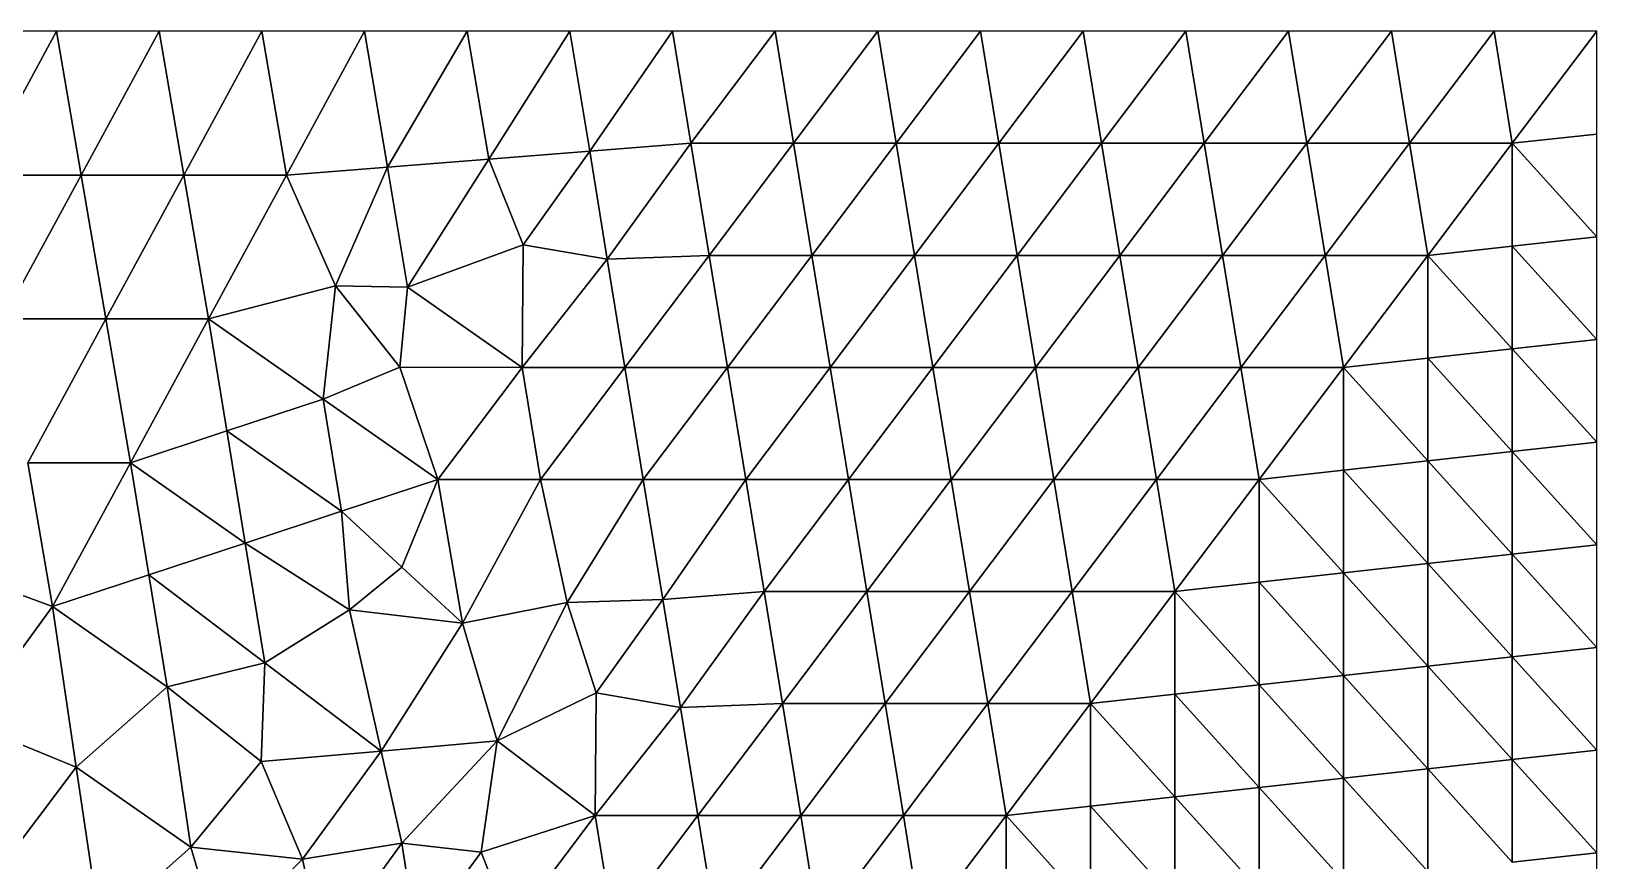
# Model space of a CAD drawing. Extents: x 100 to 350, y 100 to 150.
# Drawn here: x 176.18 to 200, y 137.38 to 150 of the extents above; entities that cross this region are included whole.
import ezdxf

# ---------------------------------------------------------------- set-up
doc = ezdxf.new("R2010")
doc.units = 0

msp = doc.modelspace()

# ---------------------------------------------------------------- linework, layer by layer
at = {"color": 7}
for p, q in [((176.5625, 150), (175, 150)), ((178.125, 150), (176.5625, 150)), ((179.6875, 150), (178.125, 150)), ((181.25, 150), (179.6875, 150)), ((182.8125, 150), (181.25, 150)), ((184.375, 150), (182.8125, 150)), ((185.9375, 150), (184.375, 150)), ((187.5, 150), (185.9375, 150)), ((189.0625, 150), (187.5, 150)), ((190.625, 150), (189.0625, 150)), ((192.1875, 150), (190.625, 150)), ((193.75, 150), (192.1875, 150)), ((195.3125, 150), (193.75, 150)), ((196.875, 150), (195.3125, 150)), ((198.4375, 150), (196.875, 150)), ((200, 150), (198.4375, 150)), ((200, 148.4375), (200, 150)), ((200, 146.875), (200, 148.4375)), ((200, 145.3125), (200, 146.875)), ((200, 143.75), (200, 145.3125)), ((200, 142.1875), (200, 143.75)), ((200, 140.625), (200, 142.1875)), ((200, 139.0625), (200, 140.625)), ((200, 137.5), (200, 139.0625)), ((200, 135.9375), (200, 137.5))]:
    msp.add_line(p, q, dxfattribs=at)
at = {"color": 1}
for p, q in [((176.5625, 150), (175.375007, 147.811583)), ((175.375007, 147.811583), (176.5625, 150)), ((176.5625, 150), (176.937507, 147.811583)), ((176.937507, 147.811583), (176.5625, 150)), ((176.937507, 147.811583), (178.125, 150)), ((178.125, 150), (176.937507, 147.811583)), ((178.125, 150), (178.500007, 147.811583)), ((178.500007, 147.811583), (178.125, 150)), ((179.6875, 150), (178.500007, 147.811583)), ((178.500007, 147.811583), (179.6875, 150)), ((179.6875, 150), (180.062507, 147.811583)), ((180.062507, 147.811583), (179.6875, 150)), ((180.062507, 147.811583), (181.25, 150)), ((181.25, 150), (180.062507, 147.811583)), ((181.25, 150), (181.600865, 147.932594)), ((181.600865, 147.932594), (181.25, 150)), ((182.8125, 150), (181.600865, 147.932594)), ((181.600865, 147.932594), (182.8125, 150)), ((183.139223, 148.053606), (182.8125, 150)), ((182.8125, 150), (183.139223, 148.053606)), ((183.139223, 148.053606), (184.375, 150)), ((184.375, 150), (183.139223, 148.053606)), ((184.375, 150), (184.677581, 148.174617)), ((184.677581, 148.174617), (184.375, 150)), ((185.9375, 150), (184.677581, 148.174617)), ((184.677581, 148.174617), (185.9375, 150)), ((185.9375, 150), (186.21594, 148.295628)), ((186.21594, 148.295628), (185.9375, 150)), ((186.21594, 148.295628), (187.5, 150)), ((187.5, 150), (186.21594, 148.295628)), ((187.77844, 148.295628), (187.5, 150)), ((187.5, 150), (187.77844, 148.295628)), ((189.0625, 150), (187.77844, 148.295628)), ((187.77844, 148.295628), (189.0625, 150)), ((189.34094, 148.295628), (189.0625, 150)), ((189.0625, 150), (189.34094, 148.295628)), ((190.625, 150), (189.34094, 148.295628)), ((189.34094, 148.295628), (190.625, 150)), ((190.90344, 148.295628), (190.625, 150)), ((190.625, 150), (190.90344, 148.295628)), ((192.1875, 150), (190.90344, 148.295628)), ((190.90344, 148.295628), (192.1875, 150)), ((192.1875, 150), (192.46594, 148.295628)), ((192.46594, 148.295628), (192.1875, 150)), ((193.75, 150), (192.46594, 148.295628)), ((192.46594, 148.295628), (193.75, 150)), ((194.02844, 148.295628), (193.75, 150)), ((193.75, 150), (194.02844, 148.295628)), ((194.02844, 148.295628), (195.3125, 150)), ((195.3125, 150), (194.02844, 148.295628)), ((195.3125, 150), (195.59094, 148.295628)), ((195.59094, 148.295628), (195.3125, 150)), ((195.59094, 148.295628), (196.875, 150)), ((196.875, 150), (195.59094, 148.295628)), ((197.15344, 148.295628), (196.875, 150)), ((196.875, 150), (197.15344, 148.295628)), ((198.4375, 150), (197.15344, 148.295628)), ((197.15344, 148.295628), (198.4375, 150)), ((198.71594, 148.295628), (198.4375, 150)), ((198.4375, 150), (198.71594, 148.295628)), ((198.71594, 148.295628), (200, 150)), ((200, 150), (198.71594, 148.295628)), ((200, 148.4375), (198.71594, 148.295628)), ((198.71594, 148.295628), (200, 148.4375)), ((184.677581, 148.174617), (183.139223, 148.053606)), ((183.139223, 148.053606), (184.677581, 148.174617)), ((183.662404, 146.750614), (184.677581, 148.174617)), ((184.677581, 148.174617), (183.662404, 146.750614)), ((186.21594, 148.295628), (184.677581, 148.174617)), ((184.677581, 148.174617), (186.21594, 148.295628)), ((184.677581, 148.174617), (184.94395, 146.53075)), ((184.94395, 146.53075), (184.677581, 148.174617)), ((184.94395, 146.53075), (186.21594, 148.295628)), ((186.21594, 148.295628), (184.94395, 146.53075)), ((187.77844, 148.295628), (186.21594, 148.295628)), ((186.21594, 148.295628), (186.494379, 146.591256)), ((186.21594, 148.295628), (187.77844, 148.295628)), ((186.494379, 146.591256), (186.21594, 148.295628)), ((187.77844, 148.295628), (186.494379, 146.591256)), ((186.494379, 146.591256), (187.77844, 148.295628)), ((187.77844, 148.295628), (188.056879, 146.591256)), ((189.34094, 148.295628), (187.77844, 148.295628)), ((187.77844, 148.295628), (189.34094, 148.295628)), ((188.056879, 146.591256), (187.77844, 148.295628)), ((188.056879, 146.591256), (189.34094, 148.295628)), ((189.34094, 148.295628), (188.056879, 146.591256)), ((189.34094, 148.295628), (190.90344, 148.295628)), ((189.619379, 146.591256), (189.34094, 148.295628)), ((190.90344, 148.295628), (189.34094, 148.295628)), ((189.34094, 148.295628), (189.619379, 146.591256)), ((189.619379, 146.591256), (190.90344, 148.295628)), ((190.90344, 148.295628), (189.619379, 146.591256)), ((190.90344, 148.295628), (192.46594, 148.295628)), ((190.90344, 148.295628), (191.181879, 146.591256)), ((192.46594, 148.295628), (190.90344, 148.295628)), ((191.181879, 146.591256), (190.90344, 148.295628)), ((191.181879, 146.591256), (192.46594, 148.295628)), ((192.46594, 148.295628), (191.181879, 146.591256)), ((192.46594, 148.295628), (194.02844, 148.295628)), ((194.02844, 148.295628), (192.46594, 148.295628)), ((192.46594, 148.295628), (192.744379, 146.591256)), ((192.744379, 146.591256), (192.46594, 148.295628)), ((194.02844, 148.295628), (192.744379, 146.591256)), ((192.744379, 146.591256), (194.02844, 148.295628)), ((194.306879, 146.591256), (194.02844, 148.295628)), ((194.02844, 148.295628), (195.59094, 148.295628)), ((194.02844, 148.295628), (194.306879, 146.591256)), ((195.59094, 148.295628), (194.02844, 148.295628)), ((195.59094, 148.295628), (194.306879, 146.591256)), ((194.306879, 146.591256), (195.59094, 148.295628)), ((197.15344, 148.295628), (195.59094, 148.295628)), ((195.59094, 148.295628), (195.869379, 146.591256)), ((195.59094, 148.295628), (197.15344, 148.295628)), ((195.869379, 146.591256), (195.59094, 148.295628)), ((197.15344, 148.295628), (195.869379, 146.591256)), ((195.869379, 146.591256), (197.15344, 148.295628)), ((197.15344, 148.295628), (197.431879, 146.591256)), ((198.71594, 148.295628), (197.15344, 148.295628)), ((197.15344, 148.295628), (198.71594, 148.295628)), ((197.431879, 146.591256), (197.15344, 148.295628)), ((197.431879, 146.591256), (198.71594, 148.295628)), ((198.71594, 148.295628), (197.431879, 146.591256)), ((200, 146.875), (198.71594, 148.295628)), ((198.71594, 148.295628), (198.71594, 146.733128)), ((198.71594, 148.295628), (200, 146.875)), ((198.71594, 146.733128), (198.71594, 148.295628)), ((181.600865, 147.932594), (180.062507, 147.811583)), ((180.062507, 147.811583), (181.600865, 147.932594)), ((181.600865, 147.932594), (180.807658, 146.12772)), ((180.807658, 146.12772), (181.600865, 147.932594)), ((183.139223, 148.053606), (181.600865, 147.932594)), ((181.600865, 147.932594), (183.139223, 148.053606)), ((181.600865, 147.932594), (181.903447, 146.107211)), ((181.903447, 146.107211), (181.600865, 147.932594)), ((181.903447, 146.107211), (183.139223, 148.053606)), ((183.139223, 148.053606), (181.903447, 146.107211)), ((183.662404, 146.750614), (183.139223, 148.053606)), ((183.139223, 148.053606), (183.662404, 146.750614)), ((176.937507, 147.811583), (175.375007, 147.811583)), ((175.375007, 147.811583), (176.937507, 147.811583)), ((175.750015, 145.623166), (176.937507, 147.811583)), ((176.937507, 147.811583), (175.750015, 145.623166)), ((177.312515, 145.623166), (176.937507, 147.811583)), ((178.500007, 147.811583), (176.937507, 147.811583)), ((176.937507, 147.811583), (177.312515, 145.623166)), ((176.937507, 147.811583), (178.500007, 147.811583)), ((178.500007, 147.811583), (177.312515, 145.623166)), ((177.312515, 145.623166), (178.500007, 147.811583)), ((178.500007, 147.811583), (178.875015, 145.623166)), ((180.062507, 147.811583), (178.500007, 147.811583)), ((178.500007, 147.811583), (180.062507, 147.811583)), ((178.875015, 145.623166), (178.500007, 147.811583)), ((178.875015, 145.623166), (180.062507, 147.811583)), ((180.062507, 147.811583), (178.875015, 145.623166)), ((180.062507, 147.811583), (180.807658, 146.12772)), ((180.807658, 146.12772), (180.062507, 147.811583)), ((181.903447, 146.107211), (183.662404, 146.750614)), ((183.662404, 146.750614), (181.903447, 146.107211)), ((183.647819, 144.886884), (183.662404, 146.750614)), ((183.662404, 146.750614), (183.647819, 144.886884)), ((183.662404, 146.750614), (184.94395, 146.53075)), ((184.94395, 146.53075), (183.662404, 146.750614)), ((198.71594, 146.733128), (200, 146.875)), ((200, 146.875), (198.71594, 146.733128)), ((184.94395, 146.53075), (183.647819, 144.886884)), ((183.647819, 144.886884), (184.94395, 146.53075)), ((186.494379, 146.591256), (184.94395, 146.53075)), ((184.94395, 146.53075), (186.494379, 146.591256)), ((184.94395, 146.53075), (185.210319, 144.886884)), ((185.210319, 144.886884), (184.94395, 146.53075)), ((186.494379, 146.591256), (185.210319, 144.886884)), ((185.210319, 144.886884), (186.494379, 146.591256)), ((186.494379, 146.591256), (186.772819, 144.886884)), ((188.056879, 146.591256), (186.494379, 146.591256)), ((186.772819, 144.886884), (186.494379, 146.591256)), ((186.494379, 146.591256), (188.056879, 146.591256)), ((186.772819, 144.886884), (188.056879, 146.591256)), ((188.056879, 146.591256), (186.772819, 144.886884)), ((188.056879, 146.591256), (189.619379, 146.591256)), ((189.619379, 146.591256), (188.056879, 146.591256)), ((188.056879, 146.591256), (188.335319, 144.886884)), ((188.335319, 144.886884), (188.056879, 146.591256)), ((188.335319, 144.886884), (189.619379, 146.591256)), ((189.619379, 146.591256), (188.335319, 144.886884)), ((189.897819, 144.886884), (189.619379, 146.591256)), ((189.619379, 146.591256), (191.181879, 146.591256)), ((189.619379, 146.591256), (189.897819, 144.886884)), ((191.181879, 146.591256), (189.619379, 146.591256)), ((191.181879, 146.591256), (189.897819, 144.886884)), ((189.897819, 144.886884), (191.181879, 146.591256)), ((192.744379, 146.591256), (191.181879, 146.591256)), ((191.181879, 146.591256), (191.460319, 144.886884)), ((191.181879, 146.591256), (192.744379, 146.591256)), ((191.460319, 144.886884), (191.181879, 146.591256)), ((192.744379, 146.591256), (191.460319, 144.886884)), ((191.460319, 144.886884), (192.744379, 146.591256)), ((192.744379, 146.591256), (193.022819, 144.886884)), ((194.306879, 146.591256), (192.744379, 146.591256)), ((192.744379, 146.591256), (194.306879, 146.591256)), ((193.022819, 144.886884), (192.744379, 146.591256)), ((194.306879, 146.591256), (193.022819, 144.886884)), ((193.022819, 144.886884), (194.306879, 146.591256)), ((194.585319, 144.886884), (194.306879, 146.591256)), ((195.869379, 146.591256), (194.306879, 146.591256)), ((194.306879, 146.591256), (194.585319, 144.886884)), ((194.306879, 146.591256), (195.869379, 146.591256)), ((195.869379, 146.591256), (194.585319, 144.886884)), ((194.585319, 144.886884), (195.869379, 146.591256)), ((195.869379, 146.591256), (196.147819, 144.886884)), ((197.431879, 146.591256), (195.869379, 146.591256)), ((195.869379, 146.591256), (197.431879, 146.591256)), ((196.147819, 144.886884), (195.869379, 146.591256)), ((197.431879, 146.591256), (196.147819, 144.886884)), ((196.147819, 144.886884), (197.431879, 146.591256)), ((198.71594, 146.733128), (197.431879, 146.591256)), ((197.431879, 146.591256), (198.71594, 146.733128)), ((197.431879, 145.028756), (197.431879, 146.591256)), ((197.431879, 146.591256), (198.71594, 145.170628)), ((198.71594, 145.170628), (197.431879, 146.591256)), ((197.431879, 146.591256), (197.431879, 145.028756)), ((198.71594, 146.733128), (198.71594, 145.170628)), ((200, 145.3125), (198.71594, 146.733128)), ((198.71594, 146.733128), (200, 145.3125)), ((198.71594, 145.170628), (198.71594, 146.733128)), ((180.807658, 146.12772), (178.875015, 145.623166)), ((178.875015, 145.623166), (180.807658, 146.12772)), ((180.807658, 146.12772), (180.619386, 144.402839)), ((180.619386, 144.402839), (180.807658, 146.12772)), ((181.784728, 144.888927), (180.807658, 146.12772)), ((180.807658, 146.12772), (181.903447, 146.107211)), ((181.903447, 146.107211), (180.807658, 146.12772)), ((180.807658, 146.12772), (181.784728, 144.888927)), ((181.903447, 146.107211), (181.784728, 144.888927)), ((181.784728, 144.888927), (181.903447, 146.107211)), ((181.903447, 146.107211), (183.647819, 144.886884)), ((183.647819, 144.886884), (181.903447, 146.107211)), ((177.312515, 145.623166), (175.750015, 145.623166)), ((175.750015, 145.623166), (177.312515, 145.623166)), ((177.312515, 145.623166), (176.125022, 143.434749)), ((176.125022, 143.434749), (177.312515, 145.623166)), ((177.312515, 145.623166), (177.687522, 143.434749)), ((178.875015, 145.623166), (177.312515, 145.623166)), ((177.312515, 145.623166), (178.875015, 145.623166)), ((177.687522, 143.434749), (177.312515, 145.623166)), ((177.687522, 143.434749), (178.875015, 145.623166)), ((178.875015, 145.623166), (177.687522, 143.434749)), ((180.619386, 144.402839), (178.875015, 145.623166)), ((178.875015, 145.623166), (179.153454, 143.918794)), ((179.153454, 143.918794), (178.875015, 145.623166)), ((178.875015, 145.623166), (180.619386, 144.402839)), ((198.71594, 145.170628), (200, 145.3125)), ((200, 145.3125), (198.71594, 145.170628)), ((198.71594, 145.170628), (197.431879, 145.028756)), ((197.431879, 145.028756), (198.71594, 145.170628)), ((198.71594, 145.170628), (200, 143.75)), ((200, 143.75), (198.71594, 145.170628)), ((198.71594, 145.170628), (198.71594, 143.608128)), ((198.71594, 143.608128), (198.71594, 145.170628)), ((180.619386, 144.402839), (181.784728, 144.888927)), ((181.784728, 144.888927), (180.619386, 144.402839)), ((181.784728, 144.888927), (183.647819, 144.886884)), ((181.784728, 144.888927), (182.363758, 143.182512)), ((183.647819, 144.886884), (181.784728, 144.888927)), ((182.363758, 143.182512), (181.784728, 144.888927)), ((183.647819, 144.886884), (182.363758, 143.182512)), ((182.363758, 143.182512), (183.647819, 144.886884)), ((183.926258, 143.182512), (183.647819, 144.886884)), ((185.210319, 144.886884), (183.647819, 144.886884)), ((183.647819, 144.886884), (183.926258, 143.182512)), ((183.647819, 144.886884), (185.210319, 144.886884)), ((185.210319, 144.886884), (183.926258, 143.182512)), ((183.926258, 143.182512), (185.210319, 144.886884)), ((185.210319, 144.886884), (185.488758, 143.182512)), ((186.772819, 144.886884), (185.210319, 144.886884)), ((185.210319, 144.886884), (186.772819, 144.886884)), ((185.488758, 143.182512), (185.210319, 144.886884)), ((185.488758, 143.182512), (186.772819, 144.886884)), ((186.772819, 144.886884), (185.488758, 143.182512)), ((187.051258, 143.182512), (186.772819, 144.886884)), ((188.335319, 144.886884), (186.772819, 144.886884)), ((186.772819, 144.886884), (187.051258, 143.182512)), ((186.772819, 144.886884), (188.335319, 144.886884)), ((188.335319, 144.886884), (187.051258, 143.182512)), ((187.051258, 143.182512), (188.335319, 144.886884)), ((188.335319, 144.886884), (188.613758, 143.182512)), ((189.897819, 144.886884), (188.335319, 144.886884)), ((188.613758, 143.182512), (188.335319, 144.886884)), ((188.335319, 144.886884), (189.897819, 144.886884)), ((188.613758, 143.182512), (189.897819, 144.886884)), ((189.897819, 144.886884), (188.613758, 143.182512)), ((190.176258, 143.182512), (189.897819, 144.886884)), ((191.460319, 144.886884), (189.897819, 144.886884)), ((189.897819, 144.886884), (190.176258, 143.182512)), ((189.897819, 144.886884), (191.460319, 144.886884)), ((191.460319, 144.886884), (190.176258, 143.182512)), ((190.176258, 143.182512), (191.460319, 144.886884)), ((191.460319, 144.886884), (191.738758, 143.182512)), ((193.022819, 144.886884), (191.460319, 144.886884)), ((191.460319, 144.886884), (193.022819, 144.886884)), ((191.738758, 143.182512), (191.460319, 144.886884)), ((191.738758, 143.182512), (193.022819, 144.886884)), ((193.022819, 144.886884), (191.738758, 143.182512)), ((193.022819, 144.886884), (194.585319, 144.886884)), ((194.585319, 144.886884), (193.022819, 144.886884)), ((193.022819, 144.886884), (193.301258, 143.182512)), ((193.301258, 143.182512), (193.022819, 144.886884)), ((193.301258, 143.182512), (194.585319, 144.886884)), ((194.585319, 144.886884), (193.301258, 143.182512)), ((194.863758, 143.182512), (194.585319, 144.886884)), ((194.585319, 144.886884), (196.147819, 144.886884)), ((194.585319, 144.886884), (194.863758, 143.182512)), ((196.147819, 144.886884), (194.585319, 144.886884)), ((196.147819, 144.886884), (194.863758, 143.182512)), ((194.863758, 143.182512), (196.147819, 144.886884)), ((196.147819, 144.886884), (197.431879, 145.028756)), ((197.431879, 145.028756), (196.147819, 144.886884)), ((196.147819, 143.324384), (196.147819, 144.886884)), ((196.147819, 144.886884), (197.431879, 143.466256)), ((197.431879, 143.466256), (196.147819, 144.886884)), ((196.147819, 144.886884), (196.147819, 143.324384)), ((197.431879, 143.466256), (197.431879, 145.028756)), ((197.431879, 145.028756), (198.71594, 143.608128)), ((197.431879, 145.028756), (197.431879, 143.466256)), ((198.71594, 143.608128), (197.431879, 145.028756)), ((179.153454, 143.918794), (180.619386, 144.402839)), ((180.619386, 144.402839), (179.153454, 143.918794)), ((182.363758, 143.182512), (180.619386, 144.402839)), ((180.619386, 144.402839), (180.897826, 142.698467)), ((180.897826, 142.698467), (180.619386, 144.402839)), ((180.619386, 144.402839), (182.363758, 143.182512)), ((179.153454, 143.918794), (177.687522, 143.434749)), ((177.687522, 143.434749), (179.153454, 143.918794)), ((180.897826, 142.698467), (179.153454, 143.918794)), ((179.153454, 143.918794), (179.431894, 142.214422)), ((179.431894, 142.214422), (179.153454, 143.918794)), ((179.153454, 143.918794), (180.897826, 142.698467)), ((198.71594, 143.608128), (200, 143.75)), ((200, 143.75), (198.71594, 143.608128)), ((176.125022, 143.434749), (176.500029, 141.246333)), ((177.687522, 143.434749), (176.125022, 143.434749)), ((176.125022, 143.434749), (177.687522, 143.434749)), ((176.500029, 141.246333), (176.125022, 143.434749)), ((177.687522, 143.434749), (176.500029, 141.246333)), ((176.500029, 141.246333), (177.687522, 143.434749)), ((177.965962, 141.730377), (177.687522, 143.434749)), ((177.687522, 143.434749), (179.431894, 142.214422)), ((179.431894, 142.214422), (177.687522, 143.434749)), ((177.687522, 143.434749), (177.965962, 141.730377)), ((196.147819, 143.324384), (197.431879, 143.466256)), ((197.431879, 143.466256), (196.147819, 143.324384)), ((198.71594, 143.608128), (197.431879, 143.466256)), ((197.431879, 143.466256), (198.71594, 143.608128)), ((198.71594, 142.045628), (197.431879, 143.466256)), ((197.431879, 143.466256), (197.431879, 141.903756)), ((197.431879, 141.903756), (197.431879, 143.466256)), ((197.431879, 143.466256), (198.71594, 142.045628)), ((198.71594, 143.608128), (198.71594, 142.045628)), ((200, 142.1875), (198.71594, 143.608128)), ((198.71594, 143.608128), (200, 142.1875)), ((198.71594, 142.045628), (198.71594, 143.608128)), ((180.897826, 142.698467), (182.363758, 143.182512)), ((182.363758, 143.182512), (180.897826, 142.698467)), ((182.363758, 143.182512), (181.818296, 141.846281)), ((181.818296, 141.846281), (182.363758, 143.182512)), ((183.926258, 143.182512), (182.363758, 143.182512)), ((182.363758, 143.182512), (182.738766, 140.994095)), ((182.363758, 143.182512), (183.926258, 143.182512)), ((182.738766, 140.994095), (182.363758, 143.182512)), ((183.926258, 143.182512), (182.738766, 140.994095)), ((182.738766, 140.994095), (183.926258, 143.182512)), ((183.926258, 143.182512), (184.331518, 141.30909)), ((185.488758, 143.182512), (183.926258, 143.182512)), ((184.331518, 141.30909), (183.926258, 143.182512)), ((183.926258, 143.182512), (185.488758, 143.182512)), ((184.331518, 141.30909), (185.488758, 143.182512)), ((185.488758, 143.182512), (184.331518, 141.30909)), ((187.051258, 143.182512), (185.488758, 143.182512)), ((185.488758, 143.182512), (185.79134, 141.357129)), ((185.488758, 143.182512), (187.051258, 143.182512)), ((185.79134, 141.357129), (185.488758, 143.182512)), ((187.051258, 143.182512), (185.79134, 141.357129)), ((185.79134, 141.357129), (187.051258, 143.182512)), ((187.051258, 143.182512), (187.329698, 141.47814)), ((188.613758, 143.182512), (187.051258, 143.182512)), ((187.329698, 141.47814), (187.051258, 143.182512)), ((187.051258, 143.182512), (188.613758, 143.182512)), ((187.329698, 141.47814), (188.613758, 143.182512)), ((188.613758, 143.182512), (187.329698, 141.47814)), ((188.892198, 141.47814), (188.613758, 143.182512)), ((190.176258, 143.182512), (188.613758, 143.182512)), ((188.613758, 143.182512), (188.892198, 141.47814)), ((188.613758, 143.182512), (190.176258, 143.182512)), ((190.176258, 143.182512), (188.892198, 141.47814)), ((188.892198, 141.47814), (190.176258, 143.182512)), ((190.176258, 143.182512), (190.454698, 141.47814)), ((191.738758, 143.182512), (190.176258, 143.182512)), ((190.454698, 141.47814), (190.176258, 143.182512)), ((190.176258, 143.182512), (191.738758, 143.182512)), ((191.738758, 143.182512), (190.454698, 141.47814)), ((190.454698, 141.47814), (191.738758, 143.182512)), ((192.017198, 141.47814), (191.738758, 143.182512)), ((193.301258, 143.182512), (191.738758, 143.182512)), ((191.738758, 143.182512), (192.017198, 141.47814)), ((191.738758, 143.182512), (193.301258, 143.182512)), ((193.301258, 143.182512), (192.017198, 141.47814)), ((192.017198, 141.47814), (193.301258, 143.182512)), ((193.301258, 143.182512), (193.579698, 141.47814)), ((194.863758, 143.182512), (193.301258, 143.182512)), ((193.301258, 143.182512), (194.863758, 143.182512)), ((193.579698, 141.47814), (193.301258, 143.182512)), ((193.579698, 141.47814), (194.863758, 143.182512)), ((194.863758, 143.182512), (193.579698, 141.47814)), ((194.863758, 143.182512), (196.147819, 143.324384)), ((196.147819, 143.324384), (194.863758, 143.182512)), ((196.147819, 141.761884), (194.863758, 143.182512)), ((194.863758, 143.182512), (194.863758, 141.620012)), ((194.863758, 143.182512), (196.147819, 141.761884)), ((194.863758, 141.620012), (194.863758, 143.182512)), ((196.147819, 141.761884), (196.147819, 143.324384)), ((197.431879, 141.903756), (196.147819, 143.324384)), ((196.147819, 143.324384), (196.147819, 141.761884)), ((196.147819, 143.324384), (197.431879, 141.903756)), ((179.431894, 142.214422), (180.897826, 142.698467)), ((180.897826, 142.698467), (179.431894, 142.214422)), ((181.020708, 141.198334), (180.897826, 142.698467)), ((181.818296, 141.846281), (180.897826, 142.698467)), ((180.897826, 142.698467), (181.020708, 141.198334)), ((180.897826, 142.698467), (181.818296, 141.846281)), ((177.965962, 141.730377), (179.431894, 142.214422)), ((179.431894, 142.214422), (177.965962, 141.730377)), ((181.020708, 141.198334), (179.431894, 142.214422)), ((179.431894, 142.214422), (179.734475, 140.389039)), ((179.431894, 142.214422), (181.020708, 141.198334)), ((179.734475, 140.389039), (179.431894, 142.214422)), ((197.431879, 141.903756), (198.71594, 142.045628)), ((198.71594, 142.045628), (197.431879, 141.903756)), ((198.71594, 142.045628), (200, 142.1875)), ((200, 142.1875), (198.71594, 142.045628)), ((198.71594, 142.045628), (200, 140.625)), ((200, 140.625), (198.71594, 142.045628)), ((198.71594, 142.045628), (198.71594, 140.483128)), ((198.71594, 140.483128), (198.71594, 142.045628)), ((176.500029, 141.246333), (174.846594, 141.856496)), ((174.846594, 141.856496), (176.500029, 141.246333)), ((181.818296, 141.846281), (181.020708, 141.198334)), ((181.020708, 141.198334), (181.818296, 141.846281)), ((182.738766, 140.994095), (181.818296, 141.846281)), ((181.818296, 141.846281), (182.738766, 140.994095)), ((194.863758, 141.620012), (196.147819, 141.761884)), ((196.147819, 141.761884), (194.863758, 141.620012)), ((196.147819, 141.761884), (197.431879, 141.903756)), ((197.431879, 141.903756), (196.147819, 141.761884)), ((197.431879, 140.341256), (196.147819, 141.761884)), ((196.147819, 141.761884), (196.147819, 140.199384)), ((196.147819, 140.199384), (196.147819, 141.761884)), ((196.147819, 141.761884), (197.431879, 140.341256)), ((197.431879, 141.903756), (197.431879, 140.341256)), ((198.71594, 140.483128), (197.431879, 141.903756)), ((197.431879, 141.903756), (198.71594, 140.483128)), ((197.431879, 140.341256), (197.431879, 141.903756)), ((176.500029, 141.246333), (177.965962, 141.730377)), ((177.965962, 141.730377), (176.500029, 141.246333)), ((178.244401, 140.026005), (177.965962, 141.730377)), ((179.734475, 140.389039), (177.965962, 141.730377)), ((177.965962, 141.730377), (178.244401, 140.026005)), ((177.965962, 141.730377), (179.734475, 140.389039)), ((194.863758, 141.620012), (193.579698, 141.47814)), ((193.579698, 141.47814), (194.863758, 141.620012)), ((196.147819, 140.199384), (194.863758, 141.620012)), ((194.863758, 141.620012), (194.863758, 140.057512)), ((194.863758, 140.057512), (194.863758, 141.620012)), ((194.863758, 141.620012), (196.147819, 140.199384)), ((184.331518, 141.30909), (182.738766, 140.994095)), ((182.738766, 140.994095), (184.331518, 141.30909)), ((183.267824, 139.205166), (184.331518, 141.30909)), ((184.331518, 141.30909), (183.267824, 139.205166)), ((185.79134, 141.357129), (184.331518, 141.30909)), ((184.331518, 141.30909), (185.79134, 141.357129)), ((184.776162, 139.933125), (184.331518, 141.30909)), ((184.331518, 141.30909), (184.776162, 139.933125)), ((184.776162, 139.933125), (185.79134, 141.357129)), ((185.79134, 141.357129), (184.776162, 139.933125)), ((187.329698, 141.47814), (185.79134, 141.357129)), ((185.79134, 141.357129), (187.329698, 141.47814)), ((185.79134, 141.357129), (186.057708, 139.713262)), ((186.057708, 139.713262), (185.79134, 141.357129)), ((186.057708, 139.713262), (187.329698, 141.47814)), ((187.329698, 141.47814), (186.057708, 139.713262)), ((187.608137, 139.773768), (187.329698, 141.47814)), ((188.892198, 141.47814), (187.329698, 141.47814)), ((187.329698, 141.47814), (187.608137, 139.773768)), ((187.329698, 141.47814), (188.892198, 141.47814)), ((187.608137, 139.773768), (188.892198, 141.47814)), ((188.892198, 141.47814), (187.608137, 139.773768)), ((188.892198, 141.47814), (189.170637, 139.773768)), ((190.454698, 141.47814), (188.892198, 141.47814)), ((188.892198, 141.47814), (190.454698, 141.47814)), ((189.170637, 139.773768), (188.892198, 141.47814)), ((189.170637, 139.773768), (190.454698, 141.47814)), ((190.454698, 141.47814), (189.170637, 139.773768)), ((190.454698, 141.47814), (192.017198, 141.47814)), ((192.017198, 141.47814), (190.454698, 141.47814)), ((190.454698, 141.47814), (190.733137, 139.773768)), ((190.733137, 139.773768), (190.454698, 141.47814)), ((190.733137, 139.773768), (192.017198, 141.47814)), ((192.017198, 141.47814), (190.733137, 139.773768)), ((192.295637, 139.773768), (192.017198, 141.47814)), ((192.017198, 141.47814), (193.579698, 141.47814)), ((192.017198, 141.47814), (192.295637, 139.773768)), ((193.579698, 141.47814), (192.017198, 141.47814)), ((192.295637, 139.773768), (193.579698, 141.47814)), ((193.579698, 141.47814), (192.295637, 139.773768)), ((194.863758, 140.057512), (193.579698, 141.47814)), ((193.579698, 141.47814), (193.579698, 139.91564)), ((193.579698, 141.47814), (194.863758, 140.057512)), ((193.579698, 139.91564), (193.579698, 141.47814)), ((175.213153, 139.478901), (176.500029, 141.246333)), ((176.500029, 141.246333), (175.213153, 139.478901)), ((178.244401, 140.026005), (176.500029, 141.246333)), ((176.500029, 141.246333), (176.863773, 138.805678)), ((176.500029, 141.246333), (178.244401, 140.026005)), ((176.863773, 138.805678), (176.500029, 141.246333)), ((181.020708, 141.198334), (179.734475, 140.389039)), ((179.734475, 140.389039), (181.020708, 141.198334)), ((181.502989, 139.047701), (181.020708, 141.198334)), ((181.020708, 141.198334), (182.738766, 140.994095)), ((182.738766, 140.994095), (181.020708, 141.198334)), ((181.020708, 141.198334), (181.502989, 139.047701)), ((181.502989, 139.047701), (182.738766, 140.994095)), ((182.738766, 140.994095), (181.502989, 139.047701)), ((182.738766, 140.994095), (183.267824, 139.205166)), ((183.267824, 139.205166), (182.738766, 140.994095)), ((198.71594, 140.483128), (200, 140.625)), ((200, 140.625), (198.71594, 140.483128)), ((178.244401, 140.026005), (179.734475, 140.389039)), ((179.734475, 140.389039), (178.244401, 140.026005)), ((179.734475, 140.389039), (179.678731, 138.890267)), ((179.678731, 138.890267), (179.734475, 140.389039)), ((181.502989, 139.047701), (179.734475, 140.389039)), ((179.734475, 140.389039), (181.502989, 139.047701)), ((196.147819, 140.199384), (197.431879, 140.341256)), ((197.431879, 140.341256), (196.147819, 140.199384)), ((197.431879, 140.341256), (198.71594, 140.483128)), ((198.71594, 140.483128), (197.431879, 140.341256)), ((197.431879, 138.778756), (197.431879, 140.341256)), ((197.431879, 140.341256), (198.71594, 138.920628)), ((198.71594, 138.920628), (197.431879, 140.341256)), ((197.431879, 140.341256), (197.431879, 138.778756)), ((198.71594, 140.483128), (198.71594, 138.920628)), ((200, 139.0625), (198.71594, 140.483128)), ((198.71594, 140.483128), (200, 139.0625)), ((198.71594, 138.920628), (198.71594, 140.483128)), ((194.863758, 140.057512), (196.147819, 140.199384)), ((196.147819, 140.199384), (194.863758, 140.057512)), ((197.431879, 138.778756), (196.147819, 140.199384)), ((196.147819, 140.199384), (196.147819, 138.636884)), ((196.147819, 140.199384), (197.431879, 138.778756)), ((196.147819, 138.636884), (196.147819, 140.199384)), ((178.244401, 140.026005), (176.863773, 138.805678)), ((176.863773, 138.805678), (178.244401, 140.026005)), ((178.608145, 137.585351), (178.244401, 140.026005)), ((179.678731, 138.890267), (178.244401, 140.026005)), ((178.244401, 140.026005), (178.608145, 137.585351)), ((178.244401, 140.026005), (179.678731, 138.890267)), ((183.267824, 139.205166), (184.776162, 139.933125)), ((184.776162, 139.933125), (183.267824, 139.205166)), ((184.761577, 138.069396), (184.776162, 139.933125)), ((184.776162, 139.933125), (184.761577, 138.069396)), ((184.776162, 139.933125), (186.057708, 139.713262)), ((186.057708, 139.713262), (184.776162, 139.933125)), ((193.579698, 139.91564), (192.295637, 139.773768)), ((192.295637, 139.773768), (193.579698, 139.91564)), ((194.863758, 140.057512), (193.579698, 139.91564)), ((193.579698, 139.91564), (194.863758, 140.057512)), ((193.579698, 139.91564), (194.863758, 138.495012)), ((193.579698, 139.91564), (193.579698, 138.35314)), ((194.863758, 138.495012), (193.579698, 139.91564)), ((193.579698, 138.35314), (193.579698, 139.91564)), ((194.863758, 138.495012), (194.863758, 140.057512)), ((196.147819, 138.636884), (194.863758, 140.057512)), ((194.863758, 140.057512), (194.863758, 138.495012)), ((194.863758, 140.057512), (196.147819, 138.636884)), ((186.057708, 139.713262), (184.761577, 138.069396)), ((184.761577, 138.069396), (186.057708, 139.713262)), ((186.057708, 139.713262), (187.608137, 139.773768)), ((187.608137, 139.773768), (186.057708, 139.713262)), ((186.324077, 138.069396), (186.057708, 139.713262)), ((186.057708, 139.713262), (186.324077, 138.069396)), ((186.324077, 138.069396), (187.608137, 139.773768)), ((187.608137, 139.773768), (186.324077, 138.069396)), ((187.886577, 138.069396), (187.608137, 139.773768)), ((187.608137, 139.773768), (189.170637, 139.773768)), ((187.608137, 139.773768), (187.886577, 138.069396)), ((189.170637, 139.773768), (187.608137, 139.773768)), ((187.886577, 138.069396), (189.170637, 139.773768)), ((189.170637, 139.773768), (187.886577, 138.069396)), ((190.733137, 139.773768), (189.170637, 139.773768)), ((189.170637, 139.773768), (189.449077, 138.069396)), ((189.170637, 139.773768), (190.733137, 139.773768)), ((189.449077, 138.069396), (189.170637, 139.773768)), ((190.733137, 139.773768), (189.449077, 138.069396)), ((189.449077, 138.069396), (190.733137, 139.773768)), ((190.733137, 139.773768), (191.011577, 138.069396)), ((192.295637, 139.773768), (190.733137, 139.773768)), ((190.733137, 139.773768), (192.295637, 139.773768)), ((191.011577, 138.069396), (190.733137, 139.773768)), ((191.011577, 138.069396), (192.295637, 139.773768)), ((192.295637, 139.773768), (191.011577, 138.069396)), ((193.579698, 138.35314), (192.295637, 139.773768)), ((192.295637, 139.773768), (192.295637, 138.211268)), ((192.295637, 139.773768), (193.579698, 138.35314)), ((192.295637, 138.211268), (192.295637, 139.773768)), ((176.863773, 138.805678), (175.213153, 139.478901)), ((175.213153, 139.478901), (176.863773, 138.805678)), ((181.502989, 139.047701), (183.267824, 139.205166)), ((183.267824, 139.205166), (181.502989, 139.047701)), ((183.267824, 139.205166), (181.817861, 137.645262)), ((181.817861, 137.645262), (183.267824, 139.205166)), ((183.267824, 139.205166), (183.024435, 137.510463)), ((183.024435, 137.510463), (183.267824, 139.205166)), ((184.761577, 138.069396), (183.267824, 139.205166)), ((183.267824, 139.205166), (184.761577, 138.069396)), ((179.678731, 138.890267), (178.608145, 137.585351)), ((178.608145, 137.585351), (179.678731, 138.890267)), ((179.678731, 138.890267), (181.502989, 139.047701)), ((181.502989, 139.047701), (179.678731, 138.890267)), ((180.303645, 137.403239), (179.678731, 138.890267)), ((179.678731, 138.890267), (180.303645, 137.403239)), ((181.502989, 139.047701), (180.303645, 137.403239)), ((180.303645, 137.403239), (181.502989, 139.047701)), ((181.817861, 137.645262), (181.502989, 139.047701)), ((181.502989, 139.047701), (181.817861, 137.645262)), ((198.71594, 138.920628), (197.431879, 138.778756)), ((197.431879, 138.778756), (198.71594, 138.920628)), ((198.71594, 138.920628), (200, 139.0625)), ((200, 139.0625), (198.71594, 138.920628)), ((198.71594, 138.920628), (200, 137.5)), ((200, 137.5), (198.71594, 138.920628)), ((198.71594, 138.920628), (198.71594, 137.358128)), ((198.71594, 137.358128), (198.71594, 138.920628)), ((175.579712, 137.101306), (176.863773, 138.805678)), ((176.863773, 138.805678), (175.579712, 137.101306)), ((176.863773, 138.805678), (178.608145, 137.585351)), ((178.608145, 137.585351), (176.863773, 138.805678)), ((176.863773, 138.805678), (177.227516, 136.365024)), ((177.227516, 136.365024), (176.863773, 138.805678)), ((196.147819, 138.636884), (197.431879, 138.778756)), ((197.431879, 138.778756), (196.147819, 138.636884)), ((197.431879, 137.216256), (197.431879, 138.778756)), ((197.431879, 138.778756), (198.71594, 137.358128)), ((197.431879, 138.778756), (197.431879, 137.216256)), ((198.71594, 137.358128), (197.431879, 138.778756)), ((193.579698, 138.35314), (194.863758, 138.495012)), ((194.863758, 138.495012), (193.579698, 138.35314)), ((196.147819, 138.636884), (194.863758, 138.495012)), ((194.863758, 138.495012), (196.147819, 138.636884)), ((194.863758, 138.495012), (196.147819, 137.074384)), ((194.863758, 136.932512), (194.863758, 138.495012)), ((196.147819, 137.074384), (194.863758, 138.495012)), ((194.863758, 138.495012), (194.863758, 136.932512)), ((196.147819, 138.636884), (197.431879, 137.216256)), ((196.147819, 137.074384), (196.147819, 138.636884)), ((197.431879, 137.216256), (196.147819, 138.636884)), ((196.147819, 138.636884), (196.147819, 137.074384)), ((192.295637, 138.211268), (191.011577, 138.069396)), ((191.011577, 138.069396), (192.295637, 138.211268)), ((192.295637, 138.211268), (193.579698, 138.35314)), ((193.579698, 138.35314), (192.295637, 138.211268)), ((192.295637, 138.211268), (192.295637, 136.648768)), ((193.579698, 136.79064), (192.295637, 138.211268)), ((192.295637, 138.211268), (193.579698, 136.79064)), ((192.295637, 136.648768), (192.295637, 138.211268)), ((193.579698, 138.35314), (194.863758, 136.932512)), ((194.863758, 136.932512), (193.579698, 138.35314)), ((193.579698, 138.35314), (193.579698, 136.79064)), ((193.579698, 136.79064), (193.579698, 138.35314)), ((183.024435, 137.510463), (184.761577, 138.069396)), ((184.761577, 138.069396), (183.024435, 137.510463)), ((184.761577, 138.069396), (183.477516, 136.365024)), ((183.477516, 136.365024), (184.761577, 138.069396)), ((184.761577, 138.069396), (186.324077, 138.069396)), ((185.040016, 136.365024), (184.761577, 138.069396)), ((186.324077, 138.069396), (184.761577, 138.069396)), ((184.761577, 138.069396), (185.040016, 136.365024)), ((185.040016, 136.365024), (186.324077, 138.069396)), ((186.324077, 138.069396), (185.040016, 136.365024)), ((186.324077, 138.069396), (187.886577, 138.069396)), ((186.324077, 138.069396), (186.602516, 136.365024)), ((187.886577, 138.069396), (186.324077, 138.069396)), ((186.602516, 136.365024), (186.324077, 138.069396)), ((187.886577, 138.069396), (186.602516, 136.365024)), ((186.602516, 136.365024), (187.886577, 138.069396)), ((188.165016, 136.365024), (187.886577, 138.069396)), ((189.449077, 138.069396), (187.886577, 138.069396)), ((187.886577, 138.069396), (188.165016, 136.365024)), ((187.886577, 138.069396), (189.449077, 138.069396)), ((189.449077, 138.069396), (188.165016, 136.365024)), ((188.165016, 136.365024), (189.449077, 138.069396)), ((189.449077, 138.069396), (189.727516, 136.365024)), ((191.011577, 138.069396), (189.449077, 138.069396)), ((189.449077, 138.069396), (191.011577, 138.069396)), ((189.727516, 136.365024), (189.449077, 138.069396)), ((189.727516, 136.365024), (191.011577, 138.069396)), ((191.011577, 138.069396), (189.727516, 136.365024)), ((191.011577, 136.506896), (191.011577, 138.069396)), ((191.011577, 138.069396), (192.295637, 136.648768)), ((192.295637, 136.648768), (191.011577, 138.069396)), ((191.011577, 138.069396), (191.011577, 136.506896)), ((177.227516, 136.365024), (178.608145, 137.585351)), ((178.608145, 137.585351), (177.227516, 136.365024)), ((178.608145, 137.585351), (180.303645, 137.403239)), ((179.031875, 136.121812), (178.608145, 137.585351)), ((180.303645, 137.403239), (178.608145, 137.585351)), ((178.608145, 137.585351), (179.031875, 136.121812)), ((180.303645, 137.403239), (181.817861, 137.645262)), ((181.817861, 137.645262), (180.303645, 137.403239)), ((181.817861, 137.645262), (180.618517, 136.000801)), ((180.618517, 136.000801), (181.817861, 137.645262)), ((181.817861, 137.645262), (183.024435, 137.510463)), ((183.024435, 137.510463), (181.817861, 137.645262)), ((181.817861, 137.645262), (182.048017, 136.182912)), ((182.048017, 136.182912), (181.817861, 137.645262)), ((183.024435, 137.510463), (182.048017, 136.182912)), ((182.048017, 136.182912), (183.024435, 137.510463)), ((183.477516, 136.365024), (183.024435, 137.510463)), ((183.024435, 137.510463), (183.477516, 136.365024)), ((198.71594, 137.358128), (200, 137.5)), ((200, 137.5), (198.71594, 137.358128)), ((180.303645, 137.403239), (179.031875, 136.121812)), ((179.031875, 136.121812), (180.303645, 137.403239)), ((180.618517, 136.000801), (180.303645, 137.403239)), ((180.303645, 137.403239), (180.618517, 136.000801))]:
    msp.add_line(p, q, dxfattribs=at)

doc.saveas('drawing.dxf')
